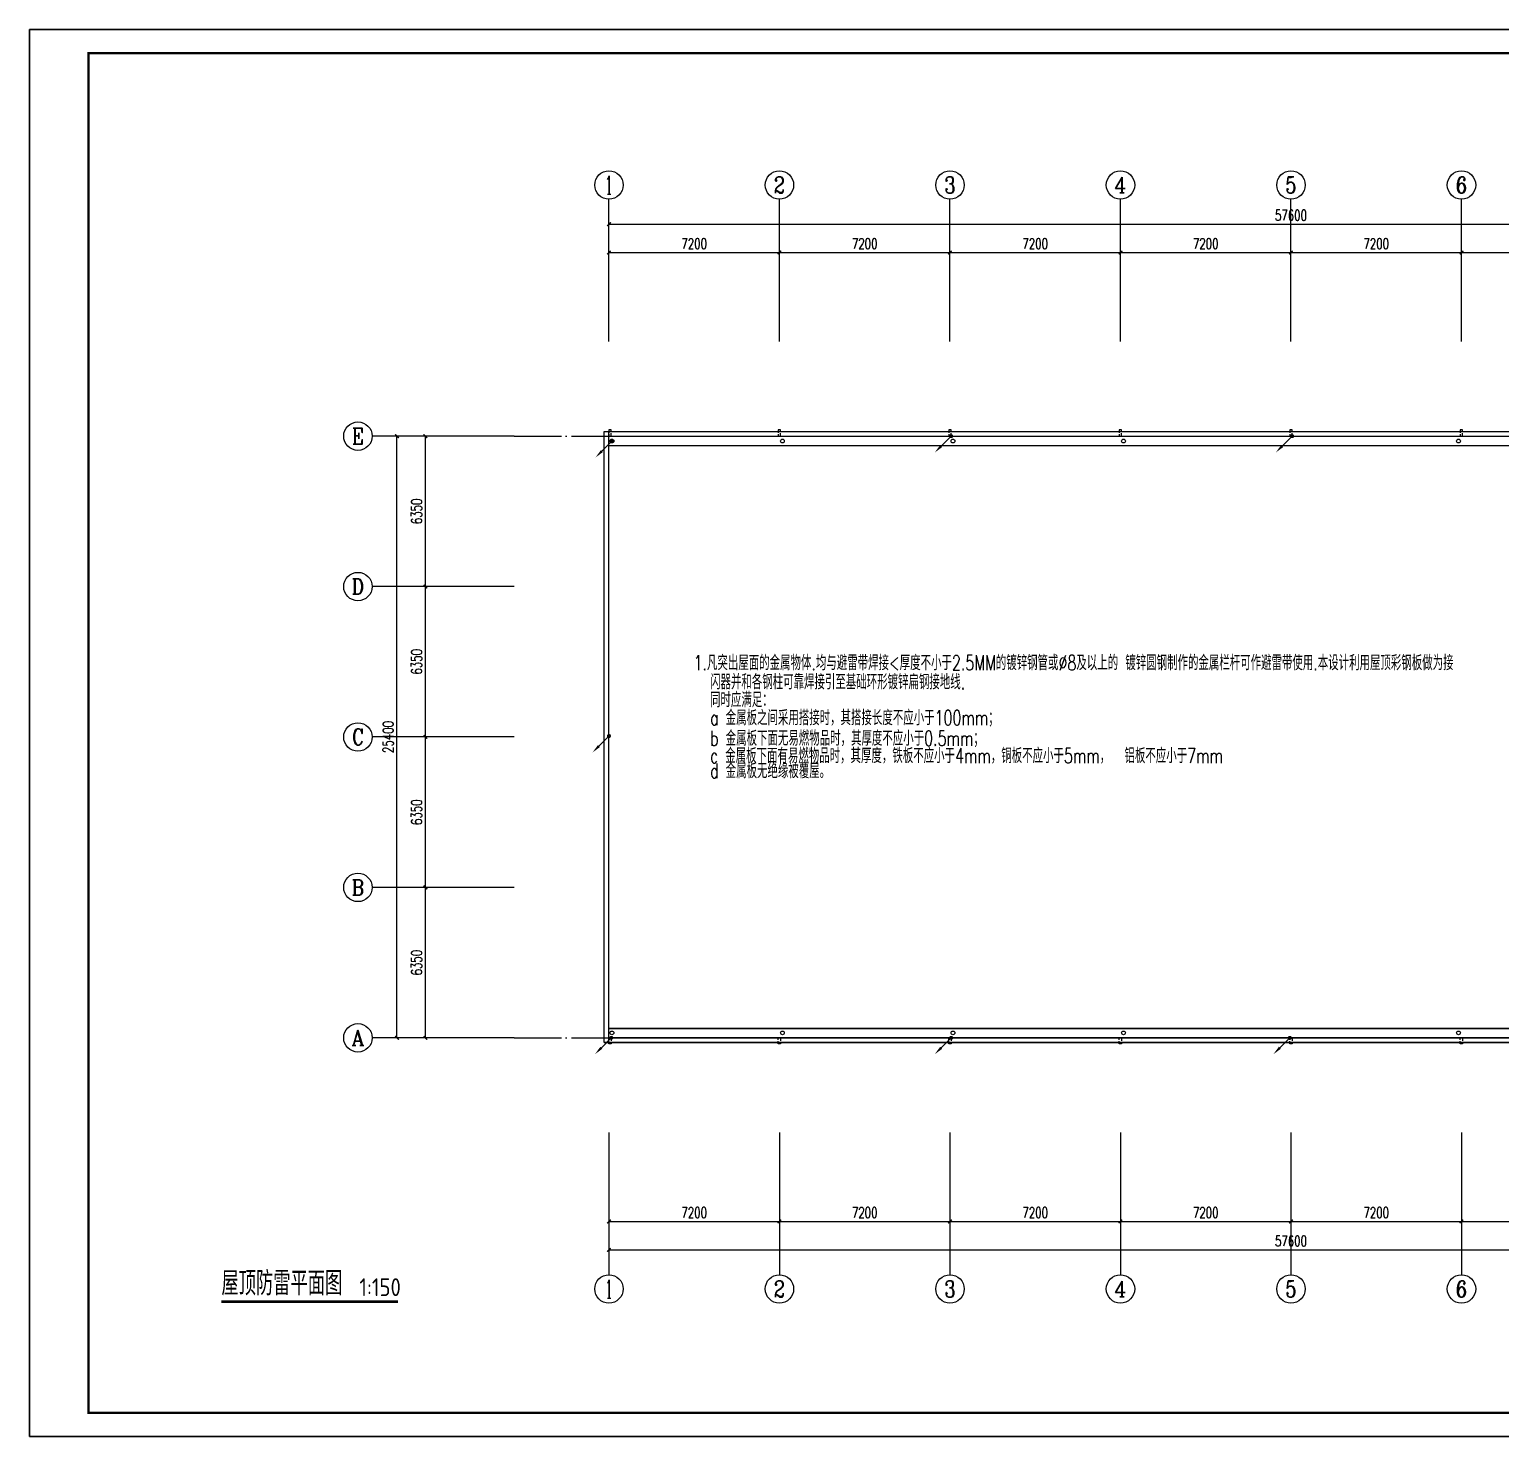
# Model space of a CAD drawing. Extents: x 12152 to 491505, y 111028 to 412681.
# Drawn here: x 386398 to 448520, y 111028 to 170428 of the extents above; entities that cross this region are included whole.
import ezdxf
from ezdxf.enums import TextEntityAlignment as Align

# ---------------------------------------------------------------- set-up
doc = ezdxf.new("R2010")
doc.units = 0
doc.header["$LTSCALE"] = 1000
doc.header["$MEASUREMENT"] = 0
doc.linetypes.add('DASH', pattern=[0.35, 0.25, -0.1])
doc.linetypes.add('DOTE', pattern=[2.42, 2, -0.2, 0.02, -0.2])
for name, color, linetype in [('AXIS', 3, 'Continuous'), ('AXIS_TEXT', 7, 'Continuous'), ('DIM_SYMB', 3, 'Continuous'), ('DOTE', 8, 'DOTE'), ('LWIRE', 4, 'Continuous'), ('PUB_TEXT', 7, 'Continuous'), ('PUB_TITLE', 4, 'Continuous'), ('YS', 7, 'Continuous'), ('图框(锁住)', 7, 'Continuous')]:
    doc.layers.add(name, color=color, linetype=linetype)
doc.layers.add('yichutu', color=7, linetype='Continuous', true_color=0xffffff, plot=False)
doc.styles.add('_TCH_AXIS', font='COMPLEX', dxfattribs={"bigfont": 'GBCBIG'})
doc.styles.add('_TCH_DIM_T3', font='SIMPLEX', dxfattribs={"width": 0.705882, "bigfont": 'GBCBIG'})
doc.styles.add('COMPLEX', font='COMPLEX')
doc.styles.add('IDQSTYLE', font='simplex.shx', dxfattribs={"width": 0.7, "bigfont": 'hztxt.shx'})
doc.styles.get("Standard").update_dxf_attribs({"font": 'gbenor.shx', "bigfont": 'gbcbig.shx'})
doc.dimstyles.new('_TCH_ARCH&&150', dxfattribs={"dimtxt": 446.25, "dimasz": 150, "dimexe": 375, "dimexo": 450, "dimgap": 150, "dimtad": 1, "dimdec": 0, "dimzin": 0, "dimdsep": 46, "dimtxsty": '_TCH_DIM_T3', "dimblk": 'ARCHTICK', "dimcen": 0.09, "dimclrt": 7, "dimazin": 2, "dimtfac": 1, "dimtdec": 0, "dimtix": 1, "dimtmove": 2, "dimatfit": 3, "dimfxl": 1, "dimtolj": 1, "dimtzin": 0, "dimarcsym": 0})

# ---------------------------------------------------------------- blocks, each defined once
blk = doc.blocks.new('_ArchTick')
at = {"color": 0, "linetype": 'ByBlock', "const_width": 0.4}
blk.add_lwpolyline([(-0.5, -0.5), (0.5, 0.5)], dxfattribs=at)
blk = doc.blocks.new('*D206')
at = {"layer": 'AXIS', "color": 0, "lineweight": -2, "transparency": 16777216}
for p, q in [((406419, 134210), (402744, 134210)), ((403119, 127860), (403119, 134210)), ((406419, 127860), (402744, 127860))]:
    blk.add_line(p, q, dxfattribs=at)
at = {"layer": 'Defpoints', "color": 0, "transparency": 16777216}
for p in [(403119, 134210), (406869, 134210), (406869, 127860)]:
    blk.add_point(p, dxfattribs=at)
at = {"layer": 'AXIS', "color": 0, "lineweight": -2, "transparency": 16777216, "xscale": 150, "yscale": 150, "zscale": 150}
for p, rotation in [((403119, 134210), 90), ((403119, 127860), 270)]:
    blk.add_blockref('_ArchTick', p, dxfattribs=dict(at, rotation=rotation))
at = {"layer": 'AXIS', "color": 7, "transparency": 16777216, "insert": (402746, 131035), "char_height": 446.2, "attachment_point": 5, "rotation": 90, "style": '_TCH_DIM_T3'}
blk.add_mtext('\\A1;6350', dxfattribs=at)
blk = doc.blocks.new('*D207')
at = {"layer": 'AXIS', "color": 0, "lineweight": -2, "transparency": 16777216}
for p, q in [((406419, 140560), (402744, 140560)), ((403119, 134210), (403119, 140560)), ((406419, 134210), (402744, 134210))]:
    blk.add_line(p, q, dxfattribs=at)
at = {"layer": 'Defpoints', "color": 0, "transparency": 16777216}
for p in [(403119, 140560), (406869, 140560), (406869, 134210)]:
    blk.add_point(p, dxfattribs=at)
at = {"layer": 'AXIS', "color": 0, "lineweight": -2, "transparency": 16777216, "xscale": 150, "yscale": 150, "zscale": 150}
for p, rotation in [((403119, 140560), 90), ((403119, 134210), 270)]:
    blk.add_blockref('_ArchTick', p, dxfattribs=dict(at, rotation=rotation))
at = {"layer": 'AXIS', "color": 7, "transparency": 16777216, "insert": (402746, 137385), "char_height": 446.2, "attachment_point": 5, "rotation": 90, "style": '_TCH_DIM_T3'}
blk.add_mtext('\\A1;6350', dxfattribs=at)
blk = doc.blocks.new('*D208')
at = {"layer": 'AXIS', "color": 0, "lineweight": -2, "transparency": 16777216}
for p, q in [((406419, 146910), (402744, 146910)), ((403119, 140560), (403119, 146910)), ((406419, 140560), (402744, 140560))]:
    blk.add_line(p, q, dxfattribs=at)
at = {"layer": 'Defpoints', "color": 0, "transparency": 16777216}
for p in [(403119, 146910), (406869, 146910), (406869, 140560)]:
    blk.add_point(p, dxfattribs=at)
at = {"layer": 'AXIS', "color": 0, "lineweight": -2, "transparency": 16777216, "xscale": 150, "yscale": 150, "zscale": 150}
for p, rotation in [((403119, 146910), 90), ((403119, 140560), 270)]:
    blk.add_blockref('_ArchTick', p, dxfattribs=dict(at, rotation=rotation))
at = {"layer": 'AXIS', "color": 7, "transparency": 16777216, "insert": (402746, 143735), "char_height": 446.2, "attachment_point": 5, "rotation": 90, "style": '_TCH_DIM_T3'}
blk.add_mtext('\\A1;6350', dxfattribs=at)
blk = doc.blocks.new('*D209')
at = {"layer": 'AXIS', "color": 0, "lineweight": -2, "transparency": 16777216}
for p, q in [((406419, 153260), (402744, 153260)), ((403119, 146910), (403119, 153260)), ((406419, 146910), (402744, 146910))]:
    blk.add_line(p, q, dxfattribs=at)
at = {"layer": 'Defpoints', "color": 0, "transparency": 16777216}
for p in [(403119, 153260), (406869, 153260), (406869, 146910)]:
    blk.add_point(p, dxfattribs=at)
at = {"layer": 'AXIS', "color": 0, "lineweight": -2, "transparency": 16777216, "xscale": 150, "yscale": 150, "zscale": 150}
for p, rotation in [((403119, 153260), 90), ((403119, 146910), 270)]:
    blk.add_blockref('_ArchTick', p, dxfattribs=dict(at, rotation=rotation))
at = {"layer": 'AXIS', "color": 7, "transparency": 16777216, "insert": (402746, 150085), "char_height": 446.2, "attachment_point": 5, "rotation": 90, "style": '_TCH_DIM_T3'}
blk.add_mtext('\\A1;6350', dxfattribs=at)
blk = doc.blocks.new('*D210')
at = {"layer": 'AXIS', "color": 0, "lineweight": -2, "transparency": 16777216}
for p, q in [((406419, 153260), (401544, 153260)), ((401919, 127860), (401919, 153260)), ((406419, 127860), (401544, 127860))]:
    blk.add_line(p, q, dxfattribs=at)
at = {"layer": 'Defpoints', "color": 0, "transparency": 16777216}
for p in [(401919, 153260), (406869, 153260), (406869, 127860)]:
    blk.add_point(p, dxfattribs=at)
at = {"layer": 'AXIS', "color": 0, "lineweight": -2, "transparency": 16777216, "xscale": 150, "yscale": 150, "zscale": 150}
for p, rotation in [((401919, 153260), 90), ((401919, 127860), 270)]:
    blk.add_blockref('_ArchTick', p, dxfattribs=dict(at, rotation=rotation))
at = {"layer": 'AXIS', "color": 7, "transparency": 16777216, "insert": (401546, 140560), "char_height": 446.2, "attachment_point": 5, "rotation": 90, "style": '_TCH_DIM_T3'}
blk.add_mtext('\\A1;25400', dxfattribs=at)
blk = doc.blocks.new('*D211')
at = {"layer": 'AXIS', "color": 0, "lineweight": -2, "transparency": 16777216}
for p, q in [((410869, 123410), (410869, 119735)), ((418069, 123410), (418069, 119735)), ((410869, 120110), (418069, 120110))]:
    blk.add_line(p, q, dxfattribs=at)
at = {"layer": 'Defpoints', "color": 0, "transparency": 16777216}
for p in [(410869, 123860), (418069, 123860), (418069, 120110)]:
    blk.add_point(p, dxfattribs=at)
at = {"layer": 'AXIS', "color": 0, "lineweight": -2, "transparency": 16777216, "xscale": 150, "yscale": 150, "zscale": 150, "rotation": 180}
blk.add_blockref('_ArchTick', (410869, 120110), dxfattribs=at)
at = {"layer": 'AXIS', "color": 0, "lineweight": -2, "transparency": 16777216, "xscale": 150, "yscale": 150, "zscale": 150}
blk.add_blockref('_ArchTick', (418069, 120110), dxfattribs=at)
at = {"layer": 'AXIS', "color": 7, "transparency": 16777216, "insert": (414469, 120483), "char_height": 446.2, "attachment_point": 5, "style": '_TCH_DIM_T3'}
blk.add_mtext('\\A1;7200', dxfattribs=at)
blk = doc.blocks.new('*D212')
at = {"layer": 'AXIS', "color": 0, "lineweight": -2, "transparency": 16777216}
for p, q in [((418069, 123410), (418069, 119735)), ((425269, 123410), (425269, 119735)), ((418069, 120110), (425269, 120110))]:
    blk.add_line(p, q, dxfattribs=at)
at = {"layer": 'Defpoints', "color": 0, "transparency": 16777216}
for p in [(418069, 123860), (425269, 123860), (425269, 120110)]:
    blk.add_point(p, dxfattribs=at)
at = {"layer": 'AXIS', "color": 0, "lineweight": -2, "transparency": 16777216, "xscale": 150, "yscale": 150, "zscale": 150, "rotation": 180}
blk.add_blockref('_ArchTick', (418069, 120110), dxfattribs=at)
at = {"layer": 'AXIS', "color": 0, "lineweight": -2, "transparency": 16777216, "xscale": 150, "yscale": 150, "zscale": 150}
blk.add_blockref('_ArchTick', (425269, 120110), dxfattribs=at)
at = {"layer": 'AXIS', "color": 7, "transparency": 16777216, "insert": (421669, 120483), "char_height": 446.2, "attachment_point": 5, "style": '_TCH_DIM_T3'}
blk.add_mtext('\\A1;7200', dxfattribs=at)
blk = doc.blocks.new('*D213')
at = {"layer": 'AXIS', "color": 0, "lineweight": -2, "transparency": 16777216}
for p, q in [((425269, 123410), (425269, 119735)), ((432469, 123410), (432469, 119735)), ((425269, 120110), (432469, 120110))]:
    blk.add_line(p, q, dxfattribs=at)
at = {"layer": 'Defpoints', "color": 0, "transparency": 16777216}
for p in [(425269, 123860), (432469, 123860), (432469, 120110)]:
    blk.add_point(p, dxfattribs=at)
at = {"layer": 'AXIS', "color": 0, "lineweight": -2, "transparency": 16777216, "xscale": 150, "yscale": 150, "zscale": 150, "rotation": 180}
blk.add_blockref('_ArchTick', (425269, 120110), dxfattribs=at)
at = {"layer": 'AXIS', "color": 0, "lineweight": -2, "transparency": 16777216, "xscale": 150, "yscale": 150, "zscale": 150}
blk.add_blockref('_ArchTick', (432469, 120110), dxfattribs=at)
at = {"layer": 'AXIS', "color": 7, "transparency": 16777216, "insert": (428869, 120483), "char_height": 446.2, "attachment_point": 5, "style": '_TCH_DIM_T3'}
blk.add_mtext('\\A1;7200', dxfattribs=at)
blk = doc.blocks.new('*D214')
at = {"layer": 'AXIS', "color": 0, "lineweight": -2, "transparency": 16777216}
for p, q in [((432469, 123410), (432469, 119735)), ((439669, 123410), (439669, 119735)), ((432469, 120110), (439669, 120110))]:
    blk.add_line(p, q, dxfattribs=at)
at = {"layer": 'Defpoints', "color": 0, "transparency": 16777216}
for p in [(432469, 123860), (439669, 123860), (439669, 120110)]:
    blk.add_point(p, dxfattribs=at)
at = {"layer": 'AXIS', "color": 0, "lineweight": -2, "transparency": 16777216, "xscale": 150, "yscale": 150, "zscale": 150, "rotation": 180}
blk.add_blockref('_ArchTick', (432469, 120110), dxfattribs=at)
at = {"layer": 'AXIS', "color": 0, "lineweight": -2, "transparency": 16777216, "xscale": 150, "yscale": 150, "zscale": 150}
blk.add_blockref('_ArchTick', (439669, 120110), dxfattribs=at)
at = {"layer": 'AXIS', "color": 7, "transparency": 16777216, "insert": (436069, 120483), "char_height": 446.2, "attachment_point": 5, "style": '_TCH_DIM_T3'}
blk.add_mtext('\\A1;7200', dxfattribs=at)
blk = doc.blocks.new('*D215')
at = {"layer": 'AXIS', "color": 0, "lineweight": -2, "transparency": 16777216}
for p, q in [((439669, 123410), (439669, 119735)), ((446869, 123410), (446869, 119735)), ((439669, 120110), (446869, 120110))]:
    blk.add_line(p, q, dxfattribs=at)
at = {"layer": 'Defpoints', "color": 0, "transparency": 16777216}
for p in [(439669, 123860), (446869, 123860), (446869, 120110)]:
    blk.add_point(p, dxfattribs=at)
at = {"layer": 'AXIS', "color": 0, "lineweight": -2, "transparency": 16777216, "xscale": 150, "yscale": 150, "zscale": 150, "rotation": 180}
blk.add_blockref('_ArchTick', (439669, 120110), dxfattribs=at)
at = {"layer": 'AXIS', "color": 0, "lineweight": -2, "transparency": 16777216, "xscale": 150, "yscale": 150, "zscale": 150}
blk.add_blockref('_ArchTick', (446869, 120110), dxfattribs=at)
at = {"layer": 'AXIS', "color": 7, "transparency": 16777216, "insert": (443269, 120483), "char_height": 446.2, "attachment_point": 5, "style": '_TCH_DIM_T3'}
blk.add_mtext('\\A1;7200', dxfattribs=at)
blk = doc.blocks.new('*D216')
at = {"layer": 'AXIS', "color": 0, "lineweight": -2, "transparency": 16777216}
for p, q in [((446869, 123410), (446869, 119735)), ((454069, 123410), (454069, 119735)), ((446869, 120110), (454069, 120110))]:
    blk.add_line(p, q, dxfattribs=at)
at = {"layer": 'Defpoints', "color": 0, "transparency": 16777216}
for p in [(446869, 123860), (454069, 123860), (454069, 120110)]:
    blk.add_point(p, dxfattribs=at)
at = {"layer": 'AXIS', "color": 0, "lineweight": -2, "transparency": 16777216, "xscale": 150, "yscale": 150, "zscale": 150, "rotation": 180}
blk.add_blockref('_ArchTick', (446869, 120110), dxfattribs=at)
at = {"layer": 'AXIS', "color": 0, "lineweight": -2, "transparency": 16777216, "xscale": 150, "yscale": 150, "zscale": 150}
blk.add_blockref('_ArchTick', (454069, 120110), dxfattribs=at)
at = {"layer": 'AXIS', "color": 7, "transparency": 16777216, "insert": (450469, 120483), "char_height": 446.2, "attachment_point": 5, "style": '_TCH_DIM_T3'}
blk.add_mtext('\\A1;7200', dxfattribs=at)
blk = doc.blocks.new('*D219')
at = {"layer": 'AXIS', "color": 0, "lineweight": -2, "transparency": 16777216}
for p, q in [((410869, 123410), (410869, 118535)), ((468469, 123410), (468469, 118535)), ((410869, 118910), (468469, 118910))]:
    blk.add_line(p, q, dxfattribs=at)
at = {"layer": 'Defpoints', "color": 0, "transparency": 16777216}
for p in [(410869, 123860), (468469, 123860), (468469, 118910)]:
    blk.add_point(p, dxfattribs=at)
at = {"layer": 'AXIS', "color": 0, "lineweight": -2, "transparency": 16777216, "xscale": 150, "yscale": 150, "zscale": 150, "rotation": 180}
blk.add_blockref('_ArchTick', (410869, 118910), dxfattribs=at)
at = {"layer": 'AXIS', "color": 0, "lineweight": -2, "transparency": 16777216, "xscale": 150, "yscale": 150, "zscale": 150}
blk.add_blockref('_ArchTick', (468469, 118910), dxfattribs=at)
at = {"layer": 'AXIS', "color": 7, "transparency": 16777216, "insert": (439669, 119283), "char_height": 446.2, "attachment_point": 5, "style": '_TCH_DIM_T3'}
blk.add_mtext('\\A1;57600', dxfattribs=at)
blk = doc.blocks.new('*D220')
at = {"layer": 'AXIS', "color": 0, "lineweight": -2, "transparency": 16777216}
for p, q in [((410869, 157710), (410869, 161385)), ((410869, 161010), (418069, 161010)), ((418069, 157710), (418069, 161385))]:
    blk.add_line(p, q, dxfattribs=at)
at = {"layer": 'Defpoints', "color": 0, "transparency": 16777216}
for p in [(418069, 161010), (410869, 157260), (418069, 157260)]:
    blk.add_point(p, dxfattribs=at)
at = {"layer": 'AXIS', "color": 0, "lineweight": -2, "transparency": 16777216, "xscale": 150, "yscale": 150, "zscale": 150, "rotation": 180}
blk.add_blockref('_ArchTick', (410869, 161010), dxfattribs=at)
at = {"layer": 'AXIS', "color": 0, "lineweight": -2, "transparency": 16777216, "xscale": 150, "yscale": 150, "zscale": 150}
blk.add_blockref('_ArchTick', (418069, 161010), dxfattribs=at)
at = {"layer": 'AXIS', "color": 7, "transparency": 16777216, "insert": (414469, 161383), "char_height": 446.2, "attachment_point": 5, "style": '_TCH_DIM_T3'}
blk.add_mtext('\\A1;7200', dxfattribs=at)
blk = doc.blocks.new('*D221')
at = {"layer": 'AXIS', "color": 0, "lineweight": -2, "transparency": 16777216}
for p, q in [((418069, 157710), (418069, 161385)), ((418069, 161010), (425269, 161010)), ((425269, 157710), (425269, 161385))]:
    blk.add_line(p, q, dxfattribs=at)
at = {"layer": 'Defpoints', "color": 0, "transparency": 16777216}
for p in [(425269, 161010), (418069, 157260), (425269, 157260)]:
    blk.add_point(p, dxfattribs=at)
at = {"layer": 'AXIS', "color": 0, "lineweight": -2, "transparency": 16777216, "xscale": 150, "yscale": 150, "zscale": 150, "rotation": 180}
blk.add_blockref('_ArchTick', (418069, 161010), dxfattribs=at)
at = {"layer": 'AXIS', "color": 0, "lineweight": -2, "transparency": 16777216, "xscale": 150, "yscale": 150, "zscale": 150}
blk.add_blockref('_ArchTick', (425269, 161010), dxfattribs=at)
at = {"layer": 'AXIS', "color": 7, "transparency": 16777216, "insert": (421669, 161383), "char_height": 446.2, "attachment_point": 5, "style": '_TCH_DIM_T3'}
blk.add_mtext('\\A1;7200', dxfattribs=at)
blk = doc.blocks.new('*D222')
at = {"layer": 'AXIS', "color": 0, "lineweight": -2, "transparency": 16777216}
for p, q in [((425269, 157710), (425269, 161385)), ((425269, 161010), (432469, 161010)), ((432469, 157710), (432469, 161385))]:
    blk.add_line(p, q, dxfattribs=at)
at = {"layer": 'Defpoints', "color": 0, "transparency": 16777216}
for p in [(432469, 161010), (425269, 157260), (432469, 157260)]:
    blk.add_point(p, dxfattribs=at)
at = {"layer": 'AXIS', "color": 0, "lineweight": -2, "transparency": 16777216, "xscale": 150, "yscale": 150, "zscale": 150, "rotation": 180}
blk.add_blockref('_ArchTick', (425269, 161010), dxfattribs=at)
at = {"layer": 'AXIS', "color": 0, "lineweight": -2, "transparency": 16777216, "xscale": 150, "yscale": 150, "zscale": 150}
blk.add_blockref('_ArchTick', (432469, 161010), dxfattribs=at)
at = {"layer": 'AXIS', "color": 7, "transparency": 16777216, "insert": (428869, 161383), "char_height": 446.2, "attachment_point": 5, "style": '_TCH_DIM_T3'}
blk.add_mtext('\\A1;7200', dxfattribs=at)
blk = doc.blocks.new('*D223')
at = {"layer": 'AXIS', "color": 0, "lineweight": -2, "transparency": 16777216}
for p, q in [((432469, 157710), (432469, 161385)), ((432469, 161010), (439669, 161010)), ((439669, 157710), (439669, 161385))]:
    blk.add_line(p, q, dxfattribs=at)
at = {"layer": 'Defpoints', "color": 0, "transparency": 16777216}
for p in [(439669, 161010), (432469, 157260), (439669, 157260)]:
    blk.add_point(p, dxfattribs=at)
at = {"layer": 'AXIS', "color": 0, "lineweight": -2, "transparency": 16777216, "xscale": 150, "yscale": 150, "zscale": 150, "rotation": 180}
blk.add_blockref('_ArchTick', (432469, 161010), dxfattribs=at)
at = {"layer": 'AXIS', "color": 0, "lineweight": -2, "transparency": 16777216, "xscale": 150, "yscale": 150, "zscale": 150}
blk.add_blockref('_ArchTick', (439669, 161010), dxfattribs=at)
at = {"layer": 'AXIS', "color": 7, "transparency": 16777216, "insert": (436069, 161383), "char_height": 446.2, "attachment_point": 5, "style": '_TCH_DIM_T3'}
blk.add_mtext('\\A1;7200', dxfattribs=at)
blk = doc.blocks.new('*D224')
at = {"layer": 'AXIS', "color": 0, "lineweight": -2, "transparency": 16777216}
for p, q in [((439669, 157710), (439669, 161385)), ((439669, 161010), (446869, 161010)), ((446869, 157710), (446869, 161385))]:
    blk.add_line(p, q, dxfattribs=at)
at = {"layer": 'Defpoints', "color": 0, "transparency": 16777216}
for p in [(446869, 161010), (439669, 157260), (446869, 157260)]:
    blk.add_point(p, dxfattribs=at)
at = {"layer": 'AXIS', "color": 0, "lineweight": -2, "transparency": 16777216, "xscale": 150, "yscale": 150, "zscale": 150, "rotation": 180}
blk.add_blockref('_ArchTick', (439669, 161010), dxfattribs=at)
at = {"layer": 'AXIS', "color": 0, "lineweight": -2, "transparency": 16777216, "xscale": 150, "yscale": 150, "zscale": 150}
blk.add_blockref('_ArchTick', (446869, 161010), dxfattribs=at)
at = {"layer": 'AXIS', "color": 7, "transparency": 16777216, "insert": (443269, 161383), "char_height": 446.2, "attachment_point": 5, "style": '_TCH_DIM_T3'}
blk.add_mtext('\\A1;7200', dxfattribs=at)
blk = doc.blocks.new('*D225')
at = {"layer": 'AXIS', "color": 0, "lineweight": -2, "transparency": 16777216}
for p, q in [((446869, 157710), (446869, 161385)), ((446869, 161010), (454069, 161010)), ((454069, 157710), (454069, 161385))]:
    blk.add_line(p, q, dxfattribs=at)
at = {"layer": 'Defpoints', "color": 0, "transparency": 16777216}
for p in [(454069, 161010), (446869, 157260), (454069, 157260)]:
    blk.add_point(p, dxfattribs=at)
at = {"layer": 'AXIS', "color": 0, "lineweight": -2, "transparency": 16777216, "xscale": 150, "yscale": 150, "zscale": 150, "rotation": 180}
blk.add_blockref('_ArchTick', (446869, 161010), dxfattribs=at)
at = {"layer": 'AXIS', "color": 0, "lineweight": -2, "transparency": 16777216, "xscale": 150, "yscale": 150, "zscale": 150}
blk.add_blockref('_ArchTick', (454069, 161010), dxfattribs=at)
at = {"layer": 'AXIS', "color": 7, "transparency": 16777216, "insert": (450469, 161383), "char_height": 446.2, "attachment_point": 5, "style": '_TCH_DIM_T3'}
blk.add_mtext('\\A1;7200', dxfattribs=at)
blk = doc.blocks.new('*D228')
at = {"layer": 'AXIS', "color": 0, "lineweight": -2, "transparency": 16777216}
for p, q in [((410869, 157710), (410869, 162585)), ((410869, 162210), (468469, 162210)), ((468469, 157710), (468469, 162585))]:
    blk.add_line(p, q, dxfattribs=at)
at = {"layer": 'Defpoints', "color": 0, "transparency": 16777216}
for p in [(468469, 162210), (410869, 157260), (468469, 157260)]:
    blk.add_point(p, dxfattribs=at)
at = {"layer": 'AXIS', "color": 0, "lineweight": -2, "transparency": 16777216, "xscale": 150, "yscale": 150, "zscale": 150, "rotation": 180}
blk.add_blockref('_ArchTick', (410869, 162210), dxfattribs=at)
at = {"layer": 'AXIS', "color": 0, "lineweight": -2, "transparency": 16777216, "xscale": 150, "yscale": 150, "zscale": 150}
blk.add_blockref('_ArchTick', (468469, 162210), dxfattribs=at)
at = {"layer": 'AXIS', "color": 7, "transparency": 16777216, "insert": (439669, 162583), "char_height": 446.2, "attachment_point": 5, "style": '_TCH_DIM_T3'}
blk.add_mtext('\\A1;57600', dxfattribs=at)
blk = doc.blocks.new('_AXISO')
blk.add_circle((0, 0), 0.5)
at = {"layer": 'AXIS_TEXT', "style": 'COMPLEX', "width": 1.041667}
blk.add_attdef('A', text='', height=0.56, dxfattribs=at).set_placement((-0.25, -0.28), (0.25, -0.28), align=Align.FIT)
blk = doc.blocks.new('$TelecSys$00000080')
for p, q in [((-0.7, -0.7), (0, 0)), ((0.1, 0.1), (0.1, 0.1)), ((-0.1, -0.1), (-0.1, -0.1))]:
    blk.add_line(p, q)
at = {"const_width": 0.142}
blk.add_lwpolyline([(0.07, 0, 1), (-0.07, 0, 1)], format="xyb", close=True, dxfattribs=at)
blk.add_solid([(-0.63, -0.77), (-0.77, -0.63), (-1.15, -1.15)])
at = {"width": 0.8, "flags": 9}
blk.add_attdef('A', (0, 0), '', height=0.00002, rotation=180, dxfattribs=at)
blk = doc.blocks.new('yct-1051-594-105100-59400-100-1002.0')
at = {"layer": 'yichutu', "color": 7, "true_color": 0xffffff}
blk.add_lwpolyline([(0, 0), (0, 59400), (105100, 59400), (105100, 0)], close=True, dxfattribs=at)

msp = doc.modelspace()

# ---------------------------------------------------------------- linework, layer by layer
at = {"layer": 'AXIS', "color": 0}
for p, q in [((410868.8, 157259.9), (410868.8, 163259.9)), ((418068.8, 157259.9), (418068.8, 163259.9)), ((425268.8, 157259.9), (425268.8, 163259.9)), ((432468.8, 157259.9), (432468.8, 163259.9)), ((439668.8, 157259.9), (439668.8, 163259.9)), ((446868.8, 157259.9), (446868.8, 163259.9)), ((406868.8, 153259.9), (400868.8, 153259.9)), ((406868.8, 146909.9), (400868.8, 146909.9)), ((406868.8, 140559.9), (400868.8, 140559.9)), ((406868.8, 134209.9), (400868.8, 134209.9)), ((406868.8, 127859.9), (400868.8, 127859.9)), ((410868.8, 123859.9), (410868.8, 117859.9)), ((418068.8, 123859.9), (418068.8, 117859.9)), ((425268.8, 123859.9), (425268.8, 117859.9)), ((432468.8, 123859.9), (432468.8, 117859.9)), ((439668.8, 123859.9), (439668.8, 117859.9)), ((446868.8, 123859.9), (446868.8, 117859.9))]:
    msp.add_line(p, q, dxfattribs=at)
at = {"layer": 'DIM_SYMB', "const_width": 105}
msp.add_lwpolyline([(394505.3, 116725.4), (401965.4, 116725.4)], dxfattribs=at)
at = {"layer": 'DOTE'}
for p, q in [((406868.8, 153259.9), (472468.8, 153259.9)), ((406868.8, 127859.9), (472468.8, 127859.9))]:
    msp.add_line(p, q, dxfattribs=at)
at = {"layer": 'PUB_TITLE', "color": 0}
msp.add_lwpolyline([(386397.7, 111028.2), (491497.7, 111028.2), (491497.7, 170428.2), (386397.7, 170428.2)], close=True, dxfattribs=at)
at = {"layer": 'PUB_TITLE', "color": 0, "const_width": 100}
msp.add_lwpolyline([(388897.7, 112028.2), (490497.7, 112028.2), (490497.7, 169428.2), (388897.7, 169428.2)], close=True, dxfattribs=at)
at = {"layer": 'YS', "color": 0, "linetype": 'DASH', "ltscale": 0.5}
for points in [[(410868.8, 153259.9), (410968.8, 153259.9), (410968.8, 153519.9), (410868.8, 153519.9)], [(418018.8, 153259.9), (418118.8, 153259.9), (418118.8, 153519.9), (418018.8, 153519.9)], [(425218.8, 153259.9), (425318.8, 153259.9), (425318.8, 153519.9), (425218.8, 153519.9)], [(432418.8, 153259.9), (432518.8, 153259.9), (432518.8, 153519.9), (432418.8, 153519.9)], [(439618.8, 153259.9), (439718.8, 153259.9), (439718.8, 153519.9), (439618.8, 153519.9)], [(446818.8, 153259.9), (446918.8, 153259.9), (446918.8, 153519.9), (446818.8, 153519.9)], [(410868.8, 127859.9), (410968.8, 127859.9), (410968.8, 127599.9), (410868.8, 127599.9)], [(418018.8, 127859.9), (418118.8, 127859.9), (418118.8, 127599.9), (418018.8, 127599.9)], [(425218.8, 127859.9), (425318.8, 127859.9), (425318.8, 127599.9), (425218.8, 127599.9)], [(432418.8, 127859.9), (432518.8, 127859.9), (432518.8, 127599.9), (432418.8, 127599.9)], [(439618.8, 127859.9), (439718.8, 127859.9), (439718.8, 127599.9), (439618.8, 127599.9)], [(446818.8, 127859.9), (446918.8, 127859.9), (446918.8, 127599.9), (446818.8, 127599.9)]]:
    msp.add_lwpolyline(points, close=True, dxfattribs=at)
at = {"layer": 'YS', "color": 0}
for centre in [(410994.9, 153051.7), (418194.9, 153051.7), (425394.9, 153051.7), (432594.9, 153051.7), (446742.7, 153051.7), (410994.9, 128068), (418194.9, 128068), (425394.9, 128068), (432594.9, 128068), (446742.7, 128068)]:
    msp.add_circle(centre, 80, dxfattribs=at)
at = {"layer": '图框(锁住)', "color": 0}
for p, q in [((410668.8, 153459.9), (468668.8, 153459.9)), ((410668.8, 127659.9), (410668.8, 153459.9)), ((410868.8, 127659.9), (410868.8, 153459.9)), ((410868.8, 153259.9), (468468.8, 153259.9)), ((410868.8, 152859.9), (468468.8, 152859.9)), ((468468.8, 128259.9), (410868.8, 128259.9)), ((410868.8, 128259.9), (468468.8, 128259.9)), ((468668.8, 127659.9), (410668.8, 127659.9)), ((410668.8, 127659.9), (468668.8, 127659.9)), ((468468.8, 127859.9), (410868.8, 127859.9)), ((410868.8, 127859.9), (468468.8, 127859.9))]:
    msp.add_line(p, q, dxfattribs=at)

# ---------------------------------------------------------------- block references
at = {"layer": 'AXIS', "color": 0}
ref = msp.add_blockref('_AXISO', (410868.8, 163859.9), dxfattribs=dict(at, xscale=1200, yscale=1200, zscale=1200))
ref.add_attrib('A', '1', dxfattribs={"layer": 'AXIS_TEXT', "color": 0, "height": 772.1, "style": '_TCH_AXIS'}).set_placement((410703.4, 163473.8), (411034.2, 163473.8), align=Align.FIT)
ref = msp.add_blockref('_AXISO', (418068.8, 163859.9), dxfattribs=dict(at, xscale=1200, yscale=1200, zscale=1200))
ref.add_attrib('A', '2', dxfattribs={"layer": 'AXIS_TEXT', "color": 0, "height": 698.9, "style": '_TCH_AXIS'}).set_placement((417835.8, 163510.4), (418301.8, 163510.4), align=Align.FIT)
ref = msp.add_blockref('_AXISO', (425268.8, 163859.9), dxfattribs=dict(at, xscale=1200, yscale=1200, zscale=1200))
ref.add_attrib('A', '3', dxfattribs={"layer": 'AXIS_TEXT', "color": 0, "height": 698.9, "style": '_TCH_AXIS'}).set_placement((425035.8, 163510.4), (425501.8, 163510.4), align=Align.FIT)
ref = msp.add_blockref('_AXISO', (432468.8, 163859.9), dxfattribs=dict(at, xscale=1200, yscale=1200, zscale=1200))
ref.add_attrib('A', '4', dxfattribs={"layer": 'AXIS_TEXT', "color": 0, "height": 668.2, "style": '_TCH_AXIS'}).set_placement((432214.3, 163525.8), (432723.3, 163525.8), align=Align.FIT)
ref = msp.add_blockref('_AXISO', (439668.8, 163859.9), dxfattribs=dict(at, xscale=1200, yscale=1200, zscale=1200))
ref.add_attrib('A', '5', dxfattribs={"layer": 'AXIS_TEXT', "color": 0, "height": 698.9, "style": '_TCH_AXIS'}).set_placement((439435.8, 163510.4), (439901.8, 163510.4), align=Align.FIT)
ref = msp.add_blockref('_AXISO', (446868.8, 163859.9), dxfattribs=dict(at, xscale=1200, yscale=1200, zscale=1200))
ref.add_attrib('A', '6', dxfattribs={"layer": 'AXIS_TEXT', "color": 0, "height": 698.9, "style": '_TCH_AXIS'}).set_placement((446635.8, 163510.4), (447101.8, 163510.4), align=Align.FIT)
ref = msp.add_blockref('_AXISO', (400268.8, 153259.9), dxfattribs=dict(at, xscale=1200, yscale=1200, zscale=1200))
ref.add_attrib('A', 'E', dxfattribs={"layer": 'AXIS_TEXT', "color": 0, "height": 668.2, "style": '_TCH_AXIS'}).set_placement((400014.3, 152925.8), (400523.3, 152925.8), align=Align.FIT)
ref = msp.add_blockref('_AXISO', (400268.8, 146909.9), dxfattribs=dict(at, xscale=1200, yscale=1200, zscale=1200))
ref.add_attrib('A', 'D', dxfattribs={"layer": 'AXIS_TEXT', "color": 0, "height": 652.9, "style": '_TCH_AXIS'}).set_placement((400004.5, 146583.4), (400533.1, 146583.4), align=Align.FIT)
ref = msp.add_blockref('_AXISO', (400268.8, 140559.9), dxfattribs=dict(at, xscale=1200, yscale=1200, zscale=1200))
ref.add_attrib('A', 'C', dxfattribs={"layer": 'AXIS_TEXT', "color": 0, "height": 683.5, "style": '_TCH_AXIS'}).set_placement((400024.7, 140218.1), (400512.9, 140218.1), align=Align.FIT)
ref = msp.add_blockref('_AXISO', (400268.8, 134209.9), dxfattribs=dict(at, xscale=1200, yscale=1200, zscale=1200))
ref.add_attrib('A', 'B', dxfattribs={"layer": 'AXIS_TEXT', "color": 0, "height": 652.9, "style": '_TCH_AXIS'}).set_placement((400004.5, 133883.4), (400533.1, 133883.4), align=Align.FIT)
ref = msp.add_blockref('_AXISO', (400268.8, 127859.9), dxfattribs=dict(at, xscale=1200, yscale=1200, zscale=1200))
ref.add_attrib('A', 'A', dxfattribs={"layer": 'AXIS_TEXT', "color": 0, "height": 637.8, "style": '_TCH_AXIS'}).set_placement((399995.5, 127541), (400542.1, 127541), align=Align.FIT)
ref = msp.add_blockref('_AXISO', (410868.8, 117259.9), dxfattribs=dict(at, xscale=1200, yscale=1200, zscale=1200))
ref.add_attrib('A', '1', dxfattribs={"layer": 'AXIS_TEXT', "color": 0, "height": 772.1, "style": '_TCH_AXIS'}).set_placement((410703.4, 116873.8), (411034.2, 116873.8), align=Align.FIT)
ref = msp.add_blockref('_AXISO', (418068.8, 117259.9), dxfattribs=dict(at, xscale=1200, yscale=1200, zscale=1200))
ref.add_attrib('A', '2', dxfattribs={"layer": 'AXIS_TEXT', "color": 0, "height": 698.9, "style": '_TCH_AXIS'}).set_placement((417835.8, 116910.4), (418301.8, 116910.4), align=Align.FIT)
ref = msp.add_blockref('_AXISO', (425268.8, 117259.9), dxfattribs=dict(at, xscale=1200, yscale=1200, zscale=1200))
ref.add_attrib('A', '3', dxfattribs={"layer": 'AXIS_TEXT', "color": 0, "height": 698.9, "style": '_TCH_AXIS'}).set_placement((425035.8, 116910.4), (425501.8, 116910.4), align=Align.FIT)
ref = msp.add_blockref('_AXISO', (432468.8, 117259.9), dxfattribs=dict(at, xscale=1200, yscale=1200, zscale=1200))
ref.add_attrib('A', '4', dxfattribs={"layer": 'AXIS_TEXT', "color": 0, "height": 668.2, "style": '_TCH_AXIS'}).set_placement((432214.3, 116925.8), (432723.3, 116925.8), align=Align.FIT)
ref = msp.add_blockref('_AXISO', (439668.8, 117259.9), dxfattribs=dict(at, xscale=1200, yscale=1200, zscale=1200))
ref.add_attrib('A', '5', dxfattribs={"layer": 'AXIS_TEXT', "color": 0, "height": 698.9, "style": '_TCH_AXIS'}).set_placement((439435.8, 116910.4), (439901.8, 116910.4), align=Align.FIT)
ref = msp.add_blockref('_AXISO', (446868.8, 117259.9), dxfattribs=dict(at, xscale=1200, yscale=1200, zscale=1200))
ref.add_attrib('A', '6', dxfattribs={"layer": 'AXIS_TEXT', "color": 0, "height": 698.9, "style": '_TCH_AXIS'}).set_placement((446635.8, 116910.4), (447101.8, 116910.4), align=Align.FIT)
at = {"layer": 'LWIRE', "xscale": 600, "yscale": 600, "zscale": 600}
for p in [(410994.9, 153051.7), (425318.8, 153259.9), (439718.8, 153259.9), (410868.8, 140599.4), (410968.8, 127859.9), (425318.8, 127859.9), (439618.8, 127859.9)]:
    msp.add_blockref('$TelecSys$00000080', p, dxfattribs=at)
at = {"layer": 'yichutu'}
msp.add_blockref('yct-1051-594-105100-59400-100-1002.0', (386397.7, 111028.2), dxfattribs=at)

# ---------------------------------------------------------------- texts
at = {"layer": 'DIM_SYMB', "color": 7}
for s, height, p in [('屋顶防雷平面图', 1012.77, (394505.3, 116991.2)), ('1:150', 750, (400331.9, 116958.9))]:
    msp.add_text(s, height=height, dxfattribs=at).set_placement(p)
at = {"layer": 'PUB_TEXT', "color": 3, "linetype": 'Continuous', "style": 'IDQSTYLE', "width": 0.7}
for s, p in [('1.凡突出屋面的金属物体.均与避雷带焊接<厚度不小于2.5MM的镀锌钢管或%%C8及以上的 镀锌圆钢制作的金属栏杆可作避雷带使用.本设计利用屋顶彩钢板做为接', (414441.5, 143377.5)), ('闪器并和各钢柱可靠焊接引至基础环形镀锌扁钢接地线.', (415137.8, 142568.2)), ('同时应满足：', (415137.8, 141813.1)), ('a 金属板之间采用搭接时，其搭接长度不应小于100mm；', (415137.8, 141055.3)), ('b 金属板下面无易燃物品时，其厚度不应小于0.5mm；', (415137.8, 140190)), ('c 金属板下面有易燃物品时，其厚度，铁板不应小于4mm，铜板不应小于5mm，  铝板不应小于7mm', (415137.8, 139454.9)), ('d 金属板无绝缘被覆屋。', (415137.8, 138815.4))]:
    msp.add_text(s, height=630, dxfattribs=at).set_placement(p)

# ---------------------------------------------------------------- dimensions: what is measured, and where the dimension line sits
at = {"layer": 'AXIS', "color": 0}
for p1, p2, distance, picture, middle in [((410868.8, 157259.9), (468468.8, 157259.9), 4950, '*D228', (439668.8, 162583)), ((410868.8, 157259.9), (418068.8, 157259.9), 3750, '*D220', (414468.8, 161383)), ((418068.8, 157259.9), (425268.8, 157259.9), 3750, '*D221', (421668.8, 161383)), ((425268.8, 157259.9), (432468.8, 157259.9), 3750, '*D222', (428868.8, 161383)), ((432468.8, 157259.9), (439668.8, 157259.9), 3750, '*D223', (436068.8, 161383)), ((439668.8, 157259.9), (446868.8, 157259.9), 3750, '*D224', (443268.8, 161383)), ((446868.8, 157259.9), (454068.8, 157259.9), 3750, '*D225', (450468.8, 161383)), ((406868.8, 127859.9), (406868.8, 153259.9), 4950, '*D210', (401545.7, 140559.9)), ((406868.8, 146909.9), (406868.8, 153259.9), 3750, '*D209', (402745.7, 150084.9)), ((406868.8, 140559.9), (406868.8, 146909.9), 3750, '*D208', (402745.7, 143734.9)), ((406868.8, 134209.9), (406868.8, 140559.9), 3750, '*D207', (402745.7, 137384.9)), ((406868.8, 127859.9), (406868.8, 134209.9), 3750, '*D206', (402745.7, 131034.9)), ((410868.8, 123859.9), (418068.8, 123859.9), -3750, '*D211', (414468.8, 120483)), ((410868.8, 123859.9), (468468.8, 123859.9), -4950, '*D219', (439668.8, 119283)), ((418068.8, 123859.9), (425268.8, 123859.9), -3750, '*D212', (421668.8, 120483)), ((425268.8, 123859.9), (432468.8, 123859.9), -3750, '*D213', (428868.8, 120483)), ((432468.8, 123859.9), (439668.8, 123859.9), -3750, '*D214', (436068.8, 120483)), ((439668.8, 123859.9), (446868.8, 123859.9), -3750, '*D215', (443268.8, 120483)), ((446868.8, 123859.9), (454068.8, 123859.9), -3750, '*D216', (450468.8, 120483))]:
    dim = msp.add_aligned_dim(p1=p1, p2=p2, distance=distance, dimstyle='_TCH_ARCH&&150', dxfattribs=at)
    dim.commit()
    dim.dimension.update_dxf_attribs({"geometry": picture, "text_midpoint": middle})

doc.saveas('drawing.dxf')
